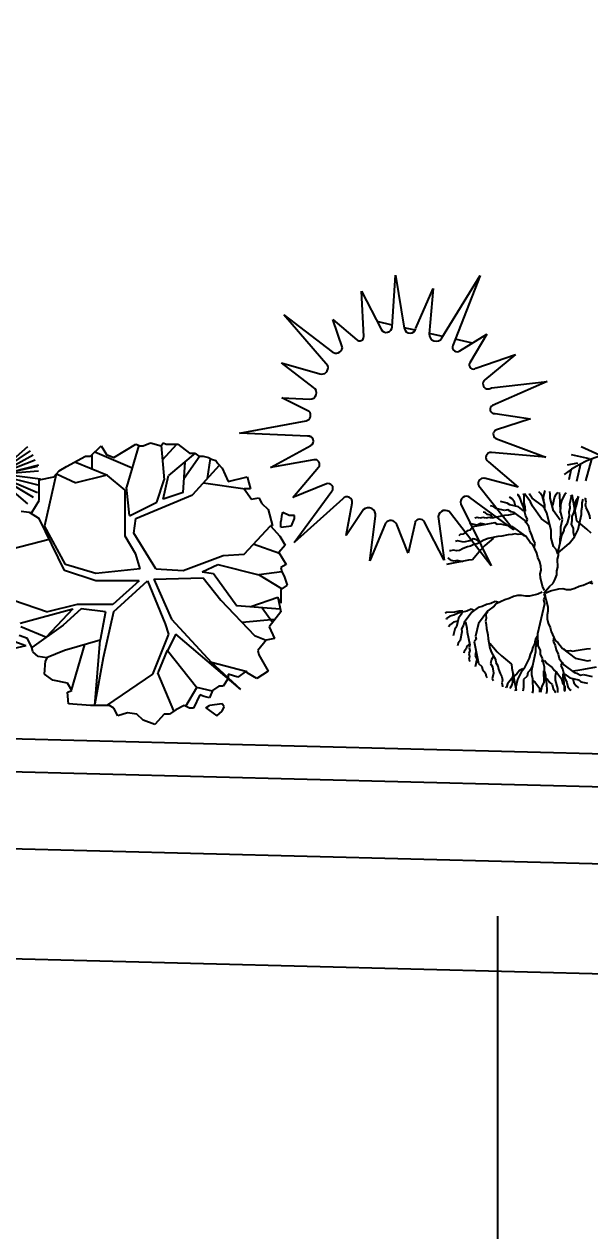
# Model space of a CAD drawing. Header units: millimetres. Extents: x 2680932 to 6187768, y 127588 to 383208.
# Drawn here: x 2899509 to 2900537, y 147438 to 149631 of the extents above; entities that cross this region are included whole.
import ezdxf

# ---------------------------------------------------------------- set-up
doc = ezdxf.new("R2010")
doc.units = ezdxf.units.MM
doc.header["$LTSCALE"] = 20
for name, color, linetype in [('AXIS', 3, 'Continuous'), ('家具内线', 36, 'Continuous'), ('家具外线', 255, 'Continuous'), ('装饰一', 201, 'Continuous'), ('阳台栏杆', 149, 'Continuous')]:
    doc.layers.add(name, color=color, linetype=linetype)
doc.styles.add('_TCH_DIM_T3', font='SIMPLEX', dxfattribs={"width": 0.705882, "bigfont": 'GBCBIG'})
doc.dimstyles.new('_TCH_ARCH&&100', dxfattribs={"dimtxt": 297.5, "dimasz": 100, "dimexe": 250, "dimexo": 300, "dimgap": 126.25, "dimtad": 1, "dimdec": 0, "dimzin": 0, "dimdsep": 46, "dimtxsty": '_TCH_DIM_T3', "dimblk": 'ARCHTICK', "dimcen": 0.09, "dimclrt": 7, "dimazin": 2, "dimtfac": 1, "dimtdec": 0, "dimtix": 1, "dimtmove": 2, "dimatfit": 3, "dimfxl": 1, "dimtolj": 1, "dimtzin": 0, "dimarcsym": 0})

# ---------------------------------------------------------------- blocks, each defined once
blk = doc.blocks.new('_ArchTick')
at = {"color": 0, "linetype": 'ByBlock', "lineweight": -3, "const_width": 0.15}
blk.add_lwpolyline([(-0.5, -0.5), (0.5, 0.5)], dxfattribs=at)
blk = doc.blocks.new('*D94')
at = {"layer": 'AXIS', "color": 0, "lineweight": -2, "transparency": 16777216}
for p, q in [((2892568.6, 147709.9), (2892568.6, 145259.9)), ((2900368.6, 147709.9), (2900368.6, 145259.9)), ((2892568.6, 145509.9), (2900368.6, 145509.9))]:
    blk.add_line(p, q, dxfattribs=at)
at = {"layer": 'Defpoints', "color": 0, "lineweight": -3, "transparency": 16777216}
for p in [(2892568.6, 148009.9), (2900368.6, 148009.9), (2900368.6, 145509.9)]:
    blk.add_point(p, dxfattribs=at)
at = {"layer": 'AXIS', "color": 0, "lineweight": -2, "transparency": 16777216, "xscale": 100, "yscale": 100, "zscale": 100, "rotation": 180}
blk.add_blockref('_ArchTick', (2892568.6, 145509.9), dxfattribs=at)
at = {"layer": 'AXIS', "color": 0, "lineweight": -2, "transparency": 16777216, "xscale": 100, "yscale": 100, "zscale": 100}
blk.add_blockref('_ArchTick', (2900368.6, 145509.9), dxfattribs=at)
at = {"layer": 'AXIS', "color": 7, "transparency": 16777216, "insert": (2896468.6, 145784.9), "char_height": 297.5, "attachment_point": 5, "style": '_TCH_DIM_T3'}
blk.add_mtext('\\A1;7800', dxfattribs=at)
blk = doc.blocks.new('*D95')
at = {"layer": 'AXIS', "color": 0, "lineweight": -2, "transparency": 16777216}
for p, q in [((2900368.6, 147709.9), (2900368.6, 145259.9)), ((2908168.6, 147709.9), (2908168.6, 145259.9)), ((2900368.6, 145509.9), (2908168.6, 145509.9))]:
    blk.add_line(p, q, dxfattribs=at)
at = {"layer": 'Defpoints', "color": 0, "lineweight": -3, "transparency": 16777216}
for p in [(2900368.6, 148009.9), (2908168.6, 148009.9), (2908168.6, 145509.9)]:
    blk.add_point(p, dxfattribs=at)
at = {"layer": 'AXIS', "color": 0, "lineweight": -2, "transparency": 16777216, "xscale": 100, "yscale": 100, "zscale": 100, "rotation": 180}
blk.add_blockref('_ArchTick', (2900368.6, 145509.9), dxfattribs=at)
at = {"layer": 'AXIS', "color": 0, "lineweight": -2, "transparency": 16777216, "xscale": 100, "yscale": 100, "zscale": 100}
blk.add_blockref('_ArchTick', (2908168.6, 145509.9), dxfattribs=at)
at = {"layer": 'AXIS', "color": 7, "transparency": 16777216, "insert": (2904268.6, 145784.9), "char_height": 297.5, "attachment_point": 5, "style": '_TCH_DIM_T3'}
blk.add_mtext('\\A1;7800', dxfattribs=at)
blk = doc.blocks.new('*D100')
at = {"layer": 'AXIS', "color": 0, "lineweight": -2, "transparency": 16777216}
for p, q in [((2888018.6, 147709.9), (2888018.6, 144459.9)), ((2939368.6, 147709.9), (2939368.6, 144459.9)), ((2888018.6, 144709.9), (2939368.6, 144709.9))]:
    blk.add_line(p, q, dxfattribs=at)
at = {"layer": 'Defpoints', "color": 0, "lineweight": -3, "transparency": 16777216}
for p in [(2888018.6, 148009.9), (2939368.6, 148009.9), (2939368.6, 144709.9)]:
    blk.add_point(p, dxfattribs=at)
at = {"layer": 'AXIS', "color": 0, "lineweight": -2, "transparency": 16777216, "xscale": 100, "yscale": 100, "zscale": 100, "rotation": 180}
blk.add_blockref('_ArchTick', (2888018.6, 144709.9), dxfattribs=at)
at = {"layer": 'AXIS', "color": 0, "lineweight": -2, "transparency": 16777216, "xscale": 100, "yscale": 100, "zscale": 100}
blk.add_blockref('_ArchTick', (2939368.6, 144709.9), dxfattribs=at)
at = {"layer": 'AXIS', "color": 7, "transparency": 16777216, "insert": (2913693.6, 144984.9), "char_height": 297.5, "attachment_point": 5, "style": '_TCH_DIM_T3'}
blk.add_mtext('\\A1;51350', dxfattribs=at)
blk = doc.blocks.new('MK-ZW-0004')
at = {"layer": '家具内线'}
for p, q in [((-131215.4, 4174.1), (-131204.4, 4139.6)), ((-131200.4, 4168.4), (-131164.3, 4187)), ((-131180.6, 4159.3), (-131152, 4175.7)), ((-131198.7, 4165.3), (-131181.9, 4136.1)), ((-131178, 4154.7), (-131162.6, 4143)), ((-131160.4, 4154.5), (-131145, 4163.3))]:
    blk.add_line(p, q, dxfattribs=at)
at = {"layer": '家具外线'}
for p, q in [((-130902, 4422.2), (-130910, 4436)), ((-130889, 4427.6), (-130895.2, 4438.3)), ((-130877.4, 4426.1), (-130878, 4431.9)), ((-130925.2, 4410.9), (-130929.9, 4414.4)), ((-130909.3, 4416), (-130928, 4429.8)), ((-130913.8, 4391), (-130925.2, 4410.9)), ((-130903.7, 4411), (-130909.3, 4416)), ((-130894.4, 4404.1), (-130903.7, 4411)), ((-130897.4, 4418.7), (-130902, 4422.2)), ((-130895.9, 4411.4), (-130897.4, 4418.7)), ((-130893.3, 4406.8), (-130895.9, 4411.4)), ((-130888.4, 4421.8), (-130889, 4427.6)), ((-130880.5, 4408), (-130888.4, 4421.8)), ((-130883.1, 4412.6), (-130878.8, 4419.2)), ((-130878.8, 4419.2), (-130877.4, 4426.1)), ((-130874, 4401.5), (-130870.6, 4409.6)), ((-130870.6, 4409.6), (-130866.3, 4416.1)), ((-130868, 4404.9), (-130857.5, 4415)), ((-130866.3, 4416.1), (-130864.9, 4423)), ((-130864.9, 4423), (-130865.7, 4424.6)), ((-130864.9, 4404.4), (-130863.5, 4411.3)), ((-130863.5, 4411.3), (-130858.3, 4416.3)), ((-130857.5, 4415), (-130856.4, 4417.7)), ((-130851.3, 4404), (-130846.1, 4409.1)), ((-130940, 4394.3), (-130945.5, 4399.3)), ((-130930.7, 4387.4), (-130940, 4394.3)), ((-130925.1, 4382.4), (-130930.7, 4387.4)), ((-130910.8, 4362.1), (-130913.8, 4391)), ((-130890.8, 4383.7), (-130893.3, 4406.8)), ((-130886.2, 4380.3), (-130882.7, 4388.4)), ((-130882.7, 4388.4), (-130874, 4401.5)), ((-130879.3, 4396.4), (-130880.5, 4408)), ((-130877.5, 4393.4), (-130872.3, 4398.4)), ((-130872.3, 4398.4), (-130868, 4404.9)), ((-130872.1, 4384), (-130869.3, 4397.8)), ((-130869.3, 4397.8), (-130864.9, 4404.4)), ((-130865.1, 4385.9), (-130859.9, 4390.9)), ((-130859.9, 4390.9), (-130851.3, 4404)), ((-130850.9, 4379.8), (-130849.5, 4386.7)), ((-130850.1, 4392.5), (-130845.7, 4399.1)), ((-130849.5, 4386.7), (-130850.1, 4392.5)), ((-130845.7, 4399.1), (-130844.3, 4406)), ((-130844.8, 4383.3), (-130834.4, 4393.3)), ((-130844.3, 4406), (-130841.4, 4405.6)), ((-130834.4, 4393.3), (-130830.3, 4395.6)), ((-130920.4, 4379), (-130925.1, 4382.4)), ((-130917.8, 4374.4), (-130920.4, 4379)), ((-130912.3, 4369.4), (-130917.8, 4374.4)), ((-130911.6, 4363.6), (-130912.3, 4369.4)), ((-130898, 4363.3), (-130893.7, 4369.8)), ((-130893.7, 4369.8), (-130890.8, 4383.7)), ((-130893.1, 4378.3), (-130886.2, 4380.3)), ((-130872.9, 4371.3), (-130871.5, 4378.2)), ((-130871.7, 4359.7), (-130872.9, 4371.3)), ((-130871.5, 4378.2), (-130872.1, 4384)), ((-130871.2, 4382.4), (-130865.1, 4385.9)), ((-130863.9, 4360.1), (-130858.7, 4365.1)), ((-130858.7, 4365.1), (-130854.3, 4371.7)), ((-130857.8, 4363.6), (-130842.2, 4378.7)), ((-130854.3, 4371.7), (-130849.1, 4376.7)), ((-130850.3, 4374), (-130850.9, 4379.8)), ((-130849.1, 4376.7), (-130844.8, 4383.3)), ((-130842.2, 4378.7), (-130835.2, 4380.6)), ((-130835.2, 4380.6), (-130825, 4386.4)), ((-130833.6, 4359.1), (-130818, 4374.1)), ((-130832.2, 4366), (-130829.4, 4379.9)), ((-130831.6, 4360.2), (-130832.2, 4366)), ((-130829.4, 4379.9), (-130824.2, 4384.9)), ((-130818, 4374.1), (-130814, 4376.4)), ((-130913.6, 4348.2), (-130910.8, 4362.1)), ((-130913, 4342.5), (-130913.6, 4348.2)), ((-130909.2, 4340.5), (-130905.8, 4348.6)), ((-130905.8, 4348.6), (-130901.4, 4355.2)), ((-130901.4, 4355.2), (-130898, 4363.3)), ((-130876, 4338.9), (-130872.5, 4347)), ((-130873.6, 4330.1), (-130843.2, 4347.5)), ((-130873.1, 4352.8), (-130871.7, 4359.7)), ((-130868.5, 4349.3), (-130873.1, 4352.8)), ((-130872.5, 4347), (-130863.9, 4360.1)), ((-130851.3, 4342.8), (-130844.3, 4344.8)), ((-130844.3, 4344.8), (-130836.5, 4345.2)), ((-130843.2, 4347.5), (-130838, 4352.5)), ((-130838, 4352.5), (-130833.6, 4359.1)), ((-130836.5, 4345.2), (-130830.4, 4348.7)), ((-130830.4, 4348.7), (-130821.7, 4347.5)), ((-130822.6, 4318.2), (-130798.4, 4350.9)), ((-130821.7, 4347.5), (-130811.2, 4357.6)), ((-130814.4, 4339.5), (-130802.2, 4346.5)), ((-130811.2, 4357.6), (-130805.2, 4361.1)), ((-130802.2, 4346.5), (-130797, 4351.5)), ((-130797, 4351.5), (-130798.1, 4348.8)), ((-131032.1, 4316.8), (-131035.6, 4322.9)), ((-130924.2, 4319.7), (-130919.9, 4326.3)), ((-130919.9, 4326.3), (-130913, 4342.5)), ((-130915.3, 4337.1), (-130909.2, 4340.5)), ((-130900.2, 4310.7), (-130884.6, 4325.8)), ((-130891, 4318.1), (-130878.8, 4325.1)), ((-130884.6, 4325.8), (-130881.2, 4333.9)), ((-130881.2, 4333.9), (-130876, 4338.9)), ((-130878.8, 4325.1), (-130873.6, 4330.1)), ((-130876.2, 4320.4), (-130870.1, 4323.9)), ((-130870.1, 4323.9), (-130863.1, 4325.9)), ((-130863.1, 4325.9), (-130857, 4329.4)), ((-130857, 4329.4), (-130836.1, 4335.2)), ((-130836.1, 4335.2), (-130828.3, 4335.6)), ((-130835.3, 4333.7), (-130828.6, 4331.4)), ((-130828.6, 4331.4), (-130820.7, 4331.8)), ((-130828.3, 4335.6), (-130814.4, 4339.5)), ((-130820.7, 4331.8), (-130812, 4330.6)), ((-130817.2, 4326.7), (-130808, 4331.9)), ((-130812, 4330.6), (-130796.3, 4331.5)), ((-130808, 4331.9), (-130804.5, 4336.6)), ((-130804.5, 4336.6), (-130799.9, 4339.3)), ((-130799.9, 4339.3), (-130794.2, 4339.9)), ((-130796.3, 4331.5), (-130790.2, 4334.9)), ((-130795.3, 4320.4), (-130790.7, 4323)), ((-130794.2, 4339.9), (-130792.6, 4340.7)), ((-130790.7, 4323), (-130787.2, 4327.7)), ((-130790.2, 4334.9), (-130789.3, 4333.4)), ((-130787.2, 4327.7), (-130785.7, 4328.6)), ((-131021.4, 4312.2), (-131037.5, 4319.1)), ((-131014.8, 4307.9), (-131021.4, 4312.2)), ((-131006.7, 4304.4), (-131014.8, 4307.9)), ((-131000.1, 4300.1), (-131006.7, 4304.4)), ((-130995.1, 4294.9), (-131000.1, 4300.1)), ((-130948.9, 4282.9), (-130900.2, 4310.7)), ((-130943.3, 4296.6), (-130937.2, 4300)), ((-130937.2, 4300), (-130932, 4305.1)), ((-130932, 4305.1), (-130927.7, 4311.6)), ((-130927.7, 4311.6), (-130924.2, 4319.7)), ((-130896.2, 4313.1), (-130891, 4318.1)), ((-130896.2, 4313.1), (-130889.2, 4315)), ((-130889.2, 4315), (-130883.1, 4318.5)), ((-130883.1, 4318.5), (-130876.2, 4320.4)), ((-130827.6, 4312.7), (-130822.6, 4318.2)), ((-130826.3, 4289.1), (-130827.6, 4312.7)), ((-130808.3, 4296.8), (-130804.8, 4301.4)), ((-130804.8, 4301.4), (-130801, 4309)), ((-130801, 4309), (-130798.7, 4315.7)), ((-130800.6, 4290.4), (-130793.7, 4299.8)), ((-130798.7, 4315.7), (-130795.3, 4320.4)), ((-130793.7, 4299.8), (-130784.4, 4305)), ((-130784.4, 4305), (-130782.5, 4308.8)), ((-130991.6, 4288.8), (-130995.1, 4294.9)), ((-130986.6, 4283.6), (-130991.6, 4288.8)), ((-130973.5, 4274.9), (-130986.6, 4283.6)), ((-130960.6, 4270.3), (-130957.2, 4278.4)), ((-130957.2, 4278.4), (-130948.5, 4291.5)), ((-130953.3, 4276.3), (-130948.9, 4282.9)), ((-130948.5, 4291.5), (-130943.3, 4296.6)), ((-130828.9, 4258), (-130826.3, 4278.4)), ((-130826.3, 4278.4), (-130826.3, 4289.1)), ((-130818.6, 4272), (-130814, 4285.4)), ((-130814.8, 4279.6), (-130809, 4280.2)), ((-130814, 4285.4), (-130810.6, 4290.1)), ((-130810.6, 4290.1), (-130808.3, 4296.8)), ((-130809, 4280.2), (-130802.8, 4283.7)), ((-130802.8, 4283.7), (-130800.6, 4290.4)), ((-130788.2, 4276), (-130784.8, 4280.6)), ((-130784.8, 4280.6), (-130783.6, 4289.3)), ((-130783.6, 4289.3), (-130780.2, 4294)), ((-130780.2, 4294), (-130779.8, 4296.9)), ((-131100.9, 4258.6), (-131100.8, 4247.9)), ((-131014.2, 4255.8), (-131024.6, 4245.7)), ((-131008.1, 4259.2), (-131014.2, 4255.8)), ((-131002.9, 4264.3), (-131008.1, 4259.2)), ((-130993.9, 4267.4), (-131002.9, 4264.3)), ((-130986.9, 4269.3), (-130993.9, 4267.4)), ((-130978.2, 4268.2), (-130986.9, 4269.3)), ((-130970, 4258.6), (-130978.7, 4245.5)), ((-130962.5, 4269), (-130978.2, 4268.2)), ((-130965.4, 4271.5), (-130973.5, 4274.9)), ((-130966.6, 4266.7), (-130970, 4258.6)), ((-130964.6, 4267.8), (-130960.2, 4274.4)), ((-130961.8, 4265.5), (-130953.7, 4262.1)), ((-130960.2, 4274.4), (-130953.3, 4276.3)), ((-130953.7, 4262.1), (-130940.6, 4253.4)), ((-130832.8, 4250.4), (-130822.4, 4264.4)), ((-130822.4, 4264.4), (-130818.6, 4272)), ((-130811.9, 4235.4), (-130787.8, 4268.1)), ((-130793.9, 4253.8), (-130791.6, 4260.5)), ((-130791.6, 4260.5), (-130779.3, 4267.6)), ((-130787.8, 4268.1), (-130788.2, 4276)), ((-131122.4, 4235.6), (-131126.2, 4228)), ((-131118.9, 4240.2), (-131122.4, 4235.6)), ((-131089.7, 4237.1), (-131114, 4223.1)), ((-131100.8, 4247.9), (-131099.6, 4224.3)), ((-131075.7, 4240.9), (-131089.7, 4237.1)), ((-131080.1, 4234.4), (-131085.3, 4229.4)), ((-131075.7, 4240.9), (-131080.1, 4234.4)), ((-131060, 4241.8), (-131075.7, 4240.9)), ((-131033.9, 4238.4), (-131060, 4241.8)), ((-131037.9, 4236.1), (-131050.1, 4229.1)), ((-131030.7, 4242.2), (-131037.9, 4236.1)), ((-131031.8, 4239.5), (-131036.2, 4233)), ((-131024.6, 4245.7), (-131030.7, 4242.2)), ((-130990, 4237), (-130995.2, 4231.9)), ((-130983.9, 4240.4), (-130990, 4237)), ((-130978.7, 4245.5), (-130983.9, 4240.4)), ((-130940.6, 4253.4), (-130935.5, 4248.2)), ((-130935.5, 4248.2), (-130932, 4242.1)), ((-130932, 4242.1), (-130927, 4236.9)), ((-130927, 4236.9), (-130920.5, 4232.6)), ((-130849.6, 4230), (-130844.7, 4235.6)), ((-130844.7, 4235.6), (-130837.8, 4244.9)), ((-130837.8, 4244.9), (-130832.8, 4250.4)), ((-130821.2, 4230.2), (-130817.7, 4234.8)), ((-130817.7, 4234.8), (-130811.9, 4235.4)), ((-130802.3, 4232.9), (-130797.7, 4235.5)), ((-130800.1, 4250.3), (-130793.9, 4253.8)), ((-130797.7, 4235.5), (-130794.3, 4240.2)), ((-130796.9, 4230.6), (-130792.3, 4233.2)), ((-130794.3, 4240.2), (-130789.6, 4242.8)), ((-130792.3, 4233.2), (-130786.5, 4233.8)), ((-130789.6, 4242.8), (-130786.2, 4247.5)), ((-130786.5, 4233.8), (-130783.5, 4235.6)), ((-130786.2, 4247.5), (-130781.6, 4250.1)), ((-130781.6, 4250.1), (-130779.7, 4253.9)), ((-131136.5, 4214), (-131140, 4209.3)), ((-131131.9, 4216.6), (-131136.5, 4214)), ((-131128.5, 4221.3), (-131131.9, 4216.6)), ((-131125.3, 4214.6), (-131130.5, 4209.6)), ((-131104.6, 4218.8), (-131128.7, 4186.1)), ((-131126.2, 4228), (-131128.5, 4221.3)), ((-131119.2, 4218.1), (-131125.3, 4214.6)), ((-131114, 4223.1), (-131119.2, 4218.1)), ((-131100, 4212.8), (-131107, 4210.8)), ((-131099.6, 4224.3), (-131104.6, 4218.8)), ((-131094.8, 4217.8), (-131100, 4212.8)), ((-131085.2, 4215.1), (-131097.4, 4208.2)), ((-131088.7, 4221.3), (-131094.8, 4217.8)), ((-131085.3, 4229.4), (-131088.7, 4221.3)), ((-131075.3, 4216.7), (-131085.2, 4215.1)), ((-131069.2, 4220.2), (-131075.3, 4216.7)), ((-131061.4, 4220.6), (-131071.8, 4210.5)), ((-131062.3, 4222.1), (-131069.2, 4220.2)), ((-131050.1, 4229.1), (-131062.3, 4222.1)), ((-131055.3, 4224.1), (-131061.4, 4220.6)), ((-131045.4, 4211.4), (-131055.8, 4201.4)), ((-131050.1, 4229.1), (-131055.3, 4224.1)), ((-131036.7, 4224.5), (-131045.4, 4211.4)), ((-131036.2, 4233), (-131036.7, 4224.5)), ((-131003, 4217.3), (-131007.3, 4210.7)), ((-130999.5, 4225.4), (-131003, 4217.3)), ((-130995.2, 4231.9), (-130999.5, 4225.4)), ((-130920.5, 4232.6), (-130912.4, 4229.1)), ((-130912.4, 4229.1), (-130905.8, 4224.8)), ((-130905.8, 4224.8), (-130889.6, 4217.9)), ((-130895, 4220.2), (-130891.6, 4214.1)), ((-130891.6, 4214.1), (-130883.5, 4210.7)), ((-130889.6, 4217.9), (-130883.9, 4218.5)), ((-130883.9, 4218.5), (-130870, 4215.7)), ((-130870, 4215.7), (-130841.1, 4218.7)), ((-130868.5, 4216.6), (-130862.7, 4217.2)), ((-130862.7, 4217.2), (-130857.7, 4222.7)), ((-130857.7, 4222.7), (-130853.1, 4225.4)), ((-130853.1, 4225.4), (-130849.6, 4230)), ((-130841.1, 4218.7), (-130821.2, 4230.2)), ((-130821.1, 4208.7), (-130816.1, 4214.2)), ((-130816.1, 4214.2), (-130802.3, 4232.9)), ((-130809.9, 4207), (-130796.1, 4214.9)), ((-130803.8, 4232), (-130796.9, 4230.6)), ((-130796.1, 4214.9), (-130790.3, 4215.5)), ((-130790.3, 4215.5), (-130785.7, 4218.1)), ((-131140, 4209.3), (-131141.5, 4208.4)), ((-131130.5, 4209.6), (-131136.6, 4206.1)), ((-131133, 4197.2), (-131134.6, 4196.3)), ((-131120, 4205.4), (-131134.2, 4197.3)), ((-131127.2, 4197.8), (-131133, 4197.2)), ((-131122.6, 4200.4), (-131127.2, 4197.8)), ((-131113.9, 4194.6), (-131126, 4187.7)), ((-131119.2, 4205.1), (-131122.6, 4200.4)), ((-131113.1, 4207.3), (-131120, 4205.4)), ((-131110, 4210.3), (-131119.2, 4205.1)), ((-131108.7, 4199.7), (-131113.9, 4194.6)), ((-131092.6, 4190.5), (-131113.5, 4170.4)), ((-131107, 4210.8), (-131113.1, 4207.3)), ((-131102.6, 4203.1), (-131108.7, 4199.7)), ((-131097.4, 4208.2), (-131102.6, 4203.1)), ((-131090.6, 4191.6), (-131096.7, 4188.1)), ((-131084, 4203.6), (-131092.6, 4190.5)), ((-131080.2, 4201.7), (-131084.4, 4180.9)), ((-131071.8, 4210.5), (-131084, 4203.6)), ((-131055.8, 4201.4), (-131073.1, 4175.1)), ((-131061.3, 4192.1), (-131059.4, 4174.8)), ((-131018, 4196.5), (-131021.4, 4188.4)), ((-131011.9, 4200), (-131018, 4196.5)), ((-131007.3, 4210.7), (-131014.2, 4194.6)), ((-131014.2, 4194.6), (-131013.6, 4188.8)), ((-130883.5, 4210.7), (-130876.9, 4206.3)), ((-130876.9, 4206.3), (-130868.8, 4202.9)), ((-130868.8, 4202.9), (-130862.3, 4198.6)), ((-130862.3, 4198.6), (-130848.4, 4195.7)), ((-130853.8, 4198), (-130851.8, 4191.1)), ((-130851.8, 4191.1), (-130843.7, 4187.6)), ((-130848.4, 4195.7), (-130825.3, 4198.2)), ((-130828, 4199.3), (-130821.1, 4208.7)), ((-130825.3, 4198.2), (-130820.7, 4200.8)), ((-130824.1, 4185.4), (-130810.3, 4193.3)), ((-130820.7, 4200.8), (-130813.4, 4202.3)), ((-130813.4, 4202.3), (-130809.9, 4207)), ((-130810.3, 4193.3), (-130804.5, 4193.9)), ((-130804.5, 4193.9), (-130793.7, 4200.1)), ((-131126, 4187.7), (-131127.2, 4185)), ((-131121.9, 4175.8), (-131124.8, 4176.1)), ((-131108, 4179.6), (-131121.9, 4175.8)), ((-131113.5, 4170.4), (-131116.6, 4166.5)), ((-131101.9, 4183.1), (-131108, 4179.6)), ((-131090.8, 4173.2), (-131103, 4166.2)), ((-131096.7, 4188.1), (-131101.9, 4183.1)), ((-131084.4, 4180.9), (-131097.4, 4161.2)), ((-131073.1, 4175.1), (-131076.5, 4167)), ((-131059.4, 4174.8), (-131065.1, 4147.1)), ((-131029.2, 4173.7), (-131033.5, 4167.2)), ((-131025.7, 4181.8), (-131029.2, 4173.7)), ((-131021.4, 4188.4), (-131025.7, 4181.8)), ((-131013.6, 4188.8), (-131016.4, 4174.9)), ((-131016.4, 4174.9), (-131013.4, 4146.1)), ((-131015.5, 4173.4), (-131014.9, 4167.6)), ((-131014.9, 4167.6), (-131009.4, 4162.6)), ((-130843.7, 4187.6), (-130830.6, 4179)), ((-130838.7, 4182.4), (-130833.7, 4177.2)), ((-130835.7, 4184.2), (-130824.1, 4185.4)), ((-130833.7, 4177.2), (-130827.2, 4172.9)), ((-130830.6, 4179), (-130822.5, 4175.5)), ((-130827.2, 4172.9), (-130817.1, 4162.5)), ((-130822.5, 4175.5), (-130816, 4171.2)), ((-130819.5, 4188), (-130812.9, 4183.7)), ((-130816, 4171.2), (-130809.1, 4169.8)), ((-130812.9, 4183.7), (-130806, 4182.3)), ((-130809.1, 4169.8), (-130807.5, 4170.6)), ((-130806, 4182.3), (-130800.2, 4182.9)), ((-131109.9, 4164.2), (-131114.9, 4163.5)), ((-131103, 4166.2), (-131109.9, 4164.2)), ((-131102.6, 4156.2), (-131105.8, 4152.3)), ((-131097.4, 4161.2), (-131102.6, 4156.2)), ((-131091.3, 4150.4), (-131101.4, 4144.6)), ((-131090.4, 4148.9), (-131091.8, 4142)), ((-131086.1, 4155.5), (-131091.3, 4150.4)), ((-131081.7, 4162), (-131090.4, 4148.9)), ((-131076.5, 4167), (-131081.7, 4162)), ((-131076.5, 4167), (-131078, 4160.1)), ((-131078, 4160.1), (-131075.5, 4137)), ((-131065.1, 4147.1), (-131068.6, 4139)), ((-131044.5, 4148.7), (-131053.1, 4135.5)), ((-131041, 4156.8), (-131044.5, 4148.7)), ((-131034.1, 4158.7), (-131041, 4156.8)), ((-131033.5, 4167.2), (-131036.4, 4153.3)), ((-131036.4, 4153.3), (-131033.9, 4130.2)), ((-131026.5, 4050), (-131010.5, 4151)), ((-131013.4, 4146.1), (-131001.9, 4126.1)), ((-131010.5, 4151), (-130999.9, 4052.4)), ((-131009.4, 4162.6), (-131006.7, 4158)), ((-131006.7, 4158), (-131002.1, 4154.6)), ((-131002.1, 4154.6), (-130996.5, 4149.6)), ((-130996.5, 4149.6), (-130987.2, 4142.7)), ((-130980, 4048.8), (-130934.4, 4164.7)), ((-130934.4, 4164.7), (-130955.4, 4045.8)), ((-130817.1, 4162.5), (-130814.4, 4161.3)), ((-131091.8, 4142), (-131092.1, 4137.7)), ((-131076.9, 4130.1), (-131078.1, 4127.4)), ((-131075.5, 4137), (-131076.9, 4130.1)), ((-131071.4, 4125.1), (-131071.7, 4120.9)), ((-131068.6, 4139), (-131071.4, 4125.1)), ((-131059.2, 4132.1), (-131069.6, 4122)), ((-131056.6, 4127.5), (-131060.9, 4120.9)), ((-131054.9, 4138.6), (-131059.2, 4132.1)), ((-131053.1, 4135.5), (-131056.6, 4127.5)), ((-131049.7, 4143.6), (-131054.9, 4138.6)), ((-131044.1, 4124.4), (-131048.4, 4117.9)), ((-131047.9, 4140.6), (-131046.7, 4129)), ((-131046.7, 4129), (-131038.8, 4115.2)), ((-131033.9, 4130.2), (-131031.3, 4125.6)), ((-131032.8, 4132.9), (-131023.4, 4126)), ((-131031.3, 4125.6), (-131029.8, 4118.3)), ((-131023.4, 4126), (-131017.9, 4121)), ((-131001.9, 4126.1), (-130997.3, 4122.6)), ((-130987.2, 4142.7), (-130981.6, 4137.7)), ((-130981.6, 4137.7), (-130967.6, 4127.3)), ((-130974.1, 4133.9), (-130953.7, 4131.2)), ((-130967.6, 4127.3), (-130960.1, 4123.5)), ((-130953.7, 4131.2), (-130943, 4131.3)), ((-130943, 4131.3), (-130919.4, 4132.5)), ((-130919.4, 4132.5), (-130913.9, 4127.5)), ((-130913.9, 4127.5), (-130881.2, 4103.3)), ((-131147, 4105), (-131086.7, 4026.2)), ((-131110.6, 4014.7), (-131147, 4105)), ((-131070.4, 4033.4), (-131073, 4104.6)), ((-131073, 4104.6), (-131043.6, 4048.7)), ((-131069.6, 4122), (-131070.8, 4119.3)), ((-131060.9, 4120.9), (-131062.3, 4114)), ((-131062.3, 4114), (-131061.4, 4112.4)), ((-131048.4, 4117.9), (-131049.8, 4110.9)), ((-131049.8, 4110.9), (-131049.2, 4105.2)), ((-131038.8, 4115.2), (-131038.2, 4109.4)), ((-131038.2, 4109.4), (-131032, 4098.7)), ((-131029.8, 4118.3), (-131025.1, 4114.8)), ((-131025.1, 4114.8), (-131017.2, 4101)), ((-131017.9, 4121), (-130999.2, 4107.2)), ((-131000.1, 4108.8), (-131001.5, 4101.8)), ((-131001.5, 4101.8), (-130998.9, 4097.2)), ((-130999.2, 4107.2), (-130996.6, 4102.6)), ((-130997.3, 4122.6), (-130996.7, 4116.9)), ((-130996.7, 4116.9), (-130964, 4092.7)), ((-130996.6, 4102.6), (-130991.9, 4099.2)), ((-130981.8, 4105), (-130978.3, 4098.8)), ((-130960.1, 4123.5), (-130946.7, 4118.9)), ((-130952.5, 4119.7), (-130951.9, 4113.9)), ((-130951.9, 4113.9), (-130948.4, 4107.8)), ((-130948.4, 4107.8), (-130941.7, 4105.5)), ((-130946.7, 4118.9), (-130942, 4115.5)), ((-130942, 4115.5), (-130935.3, 4113.2)), ((-130941.7, 4105.5), (-130932.3, 4098.6)), ((-130935.3, 4113.2), (-130930.7, 4109.7)), ((-130930.7, 4109.7), (-130923.1, 4105.9)), ((-130923.1, 4105.9), (-130916.4, 4103.6)), ((-130916.4, 4103.6), (-130911.7, 4100.2)), ((-130905.4, 4122.1), (-130900.1, 4112.9)), ((-130900.1, 4112.9), (-130895.5, 4109.5)), ((-130895.5, 4109.5), (-130892.8, 4104.9)), ((-130892.8, 4104.9), (-130892.2, 4099.1)), ((-131017.2, 4101), (-131016.6, 4095.2)), ((-131016.6, 4095.2), (-131014, 4090.6)), ((-130998.9, 4097.2), (-130998.3, 4091.5)), ((-130998.3, 4091.5), (-130996.5, 4088.4)), ((-130991.9, 4099.2), (-130989.3, 4094.6)), ((-130989.3, 4094.6), (-130984.6, 4091.1)), ((-130984.6, 4091.1), (-130982, 4086.5)), ((-130982, 4086.5), (-130978.2, 4084.6)), ((-130978.3, 4098.8), (-130971.6, 4096.5)), ((-130971.6, 4096.5), (-130964.5, 4084.2)), ((-130964, 4092.7), (-130956.1, 4093.1)), ((-130956.1, 4093.1), (-130951.5, 4089.7)), ((-130951.5, 4089.7), (-130942.8, 4088.5)), ((-130942.8, 4088.5), (-130938.1, 4085.1)), ((-130938.1, 4085.1), (-130935.2, 4084.7)), ((-130935.7, 4033.5), (-130884.3, 4095)), ((-130932.3, 4098.6), (-130927.1, 4089.4)), ((-130927.1, 4089.4), (-130923.3, 4087.4)), ((-130911.7, 4100.2), (-130909.1, 4095.6)), ((-130884.3, 4095), (-130911.2, 4021.9)), ((-130909.1, 4095.6), (-130904.4, 4092.1)), ((-130904.4, 4092.1), (-130903.5, 4090.6)), ((-130892.2, 4099.1), (-130891.4, 4097.5)), ((-131143.4, 3983.1), (-131179.5, 4037.2)), ((-131179.5, 4037.2), (-131123.1, 4005.4)), ((-130899.1, 4009.6), (-130849.2, 4038.1)), ((-130849.2, 4038.1), (-130873.8, 3987.7)), ((-131173.5, 3946.6), (-131250.2, 4013.9)), ((-131250.2, 4013.9), (-131151.3, 3970)), ((-130861.8, 3971.1), (-130792.1, 3996)), ((-130792.1, 3996), (-130859.3, 3949)), ((-131247.7, 3938.4), (-131175.7, 3928.3)), ((-131180.9, 3901.8), (-131247.7, 3938.4)), ((-130853.1, 3924.8), (-130796.9, 3933.4)), ((-130796.9, 3933.4), (-130847.8, 3902.1)), ((-131239.3, 3874.8), (-131180.2, 3887.2)), ((-130842.4, 3883.8), (-130724, 3872.5)), ((-131184.5, 3859.1), (-131239.3, 3874.8)), ((-131210, 3866.4), (-131194.1, 3838.6)), ((-130724, 3872.5), (-130839, 3860.1)), ((-131309.9, 3793.8), (-131182.9, 3842.9)), ((-130842.2, 3843.4), (-130782.8, 3815.3)), ((-130839, 3860.1), (-130839, 3860.1)), ((-130839, 3860.1), (-130839, 3860.1)), ((-131179.5, 3819.2), (-131309.9, 3793.8)), ((-131182.6, 3818.6), (-131170.1, 3796.7)), ((-131234.8, 3747), (-131169.4, 3797.2)), ((-130859.1, 3797.4), (-130795.4, 3748.3)), ((-130782.8, 3815.3), (-130855, 3812.5)), ((-131157, 3773.8), (-131146.9, 3756.2)), ((-130795.4, 3748.3), (-130874.6, 3775.6)), ((-131160.4, 3772.5), (-131234.8, 3747)), ((-131206.6, 3679.8), (-131146.4, 3756.9)), ((-130886.6, 3765.2), (-130883.7, 3760.1)), ((-130883.5, 3759.9), (-130803.5, 3664.6)), ((-131133.4, 3738.7), (-131206.6, 3679.8)), ((-131135.8, 3736.8), (-131121.9, 3712.5)), ((-130918.1, 3731.5), (-130902.9, 3678.2)), ((-130803.5, 3664.6), (-130901.8, 3738.7)), ((-131143.4, 3653.9), (-131116.5, 3727)), ((-131085.5, 3712.7), (-131143.4, 3653.9)), ((-131070.4, 3650.8), (-131072.3, 3707.4)), ((-130955.5, 3708), (-130949.2, 3634.7)), ((-130902.9, 3678.2), (-130935.4, 3717.3)), ((-131044, 3698), (-131070.4, 3650.8)), ((-131016.6, 3579), (-131026.1, 3689)), ((-131002.2, 3700.5), (-131016.6, 3579)), ((-130949.2, 3634.7), (-130981.3, 3699.7))]:
    blk.add_line(p, q, dxfattribs=at)
for centre, radius, start, end in [((-131112.7, 4345.9), 198.1, 187.4142, 260.1721), ((-131035.3, 4053.1), 9.36, 207.7708, 340.4995), ((-130989.4, 4053.5), 10.5, 186.1555, 333.3362), ((-130943.1, 4043.6), 12.5, 169.9706, 306.4196), ((-131118.9, 4012.8), 8.52, 240.5389, 12.699), ((-131079.4, 4031.8), 9.14, 217.4517, 10.1124), ((-130902.2, 4018.6), 9.54, 159.8064, 289.3822), ((-131148.2, 3977), 7.65, 246.0752, 51.9747), ((-130863.4, 3982.6), 11.6, 153.9918, 277.914), ((-130851.7, 3938), 13.4, 124.965, 263.8641), ((-131174.4, 3937.4), 9.25, 261.9867, 84.2636), ((-131181.7, 3894.4), 7.38, 281.8717, 83.6189), ((-130842.6, 3893.7), 9.88, 121.5581, 271.2092), ((-131185.9, 3850.8), 8.43, 291.1627, 80.2749), ((-130838.1, 3851.3), 8.9, 96.1468, 242.6538), ((-131177, 3807.1), 12.4, 307.533, 101.5547), ((-130854.7, 3804.3), 8.21, 92.2395, 237.7693), ((-131154.7, 3763.5), 10.6, 322.0578, 121.921), ((-130877.6, 3767), 9.16, 70.9734, 230.5064), ((-131126.5, 3730.7), 10.6, 339.8064, 130.6726), ((-130908, 3730.6), 10.2, 53.0125, 174.5516), ((-131080, 3707.2), 7.76, 1.8928, 134.5341), ((-130944.2, 3710), 11.5, 39.7783, 190.1708), ((-131037.8, 3688), 11.8, 4.9337, 121.5779), ((-130992, 3694.4), 11.9, 26.2826, 148.8479)]:
    blk.add_arc(centre, radius, start, end, dxfattribs=at)
blk = doc.blocks.new('MK-ZW-0405')
at = {"layer": '家具内线'}
for p, q in [((-84960.5, -13317.7), (-85111.3, -13450.9)), ((-84454.8, -13311.4), (-84511.4, -13502.1)), ((-84352.9, -13311.9), (-84339.6, -13468.4)), ((-84347.3, -13377.3), (-84282.3, -13306.6)), ((-84948.1, -13337.1), (-85110.8, -13446.3)), ((-84925.2, -13378.3), (-85107.9, -13449.7)), ((-84935.2, -13356), (-85102.2, -13447.9)), ((-84668.9, -13355.8), (-84668.9, -13418.8)), ((-84654.6, -13341.7), (-84485.1, -13413.5)), ((-84199.7, -13347.1), (-84320.5, -13448.2)), ((-84177.3, -13360.6), (-84249.2, -13462)), ((-84130.2, -13371.5), (-84143.9, -13461.7)), ((-84910.7, -13429.4), (-85109.6, -13445.1)), ((-84915.5, -13406.9), (-85103.9, -13449.1)), ((-84909.9, -13401.7), (-85101.5, -13449.6)), ((-84597.3, -13448.2), (-84745.3, -13387.5)), ((-84253.4, -13525.5), (-84244.1, -13387.5)), ((-84089.9, -13403.1), (-84210.7, -13535.8)), ((-84933.3, -13548.2), (-85111.4, -13441.8)), ((-84958.8, -13577.9), (-85111.3, -13448)), ((-84905.3, -13494.3), (-85108, -13444.6)), ((-84914.7, -13526.6), (-85106.8, -13445.1)), ((-84900.9, -13464.9), (-85080.8, -13442.4)), ((-84829.9, -13442.7), (-84883.7, -13677.4)), ((-84828.1, -13440.7), (-84740.5, -13481.9)), ((-84606.8, -13448.2), (-84740.5, -13481.9)), ((-84516.2, -13515.6), (-84597.3, -13448.2)), ((-84373, -13569.5), (-84339.6, -13468.4)), ((-84344.4, -13556), (-84320.5, -13448.2)), ((-84161.8, -13482.1), (-83972.1, -13508.9)), ((-84516.2, -13724.6), (-84516.2, -13515.6)), ((-84497.1, -13630.2), (-84511.4, -13502.1)), ((-84468.4, -13643.7), (-84210.7, -13535.8)), ((-84253.4, -13525.5), (-84344.4, -13556)), ((-84496.8, -13632.5), (-84373, -13569.5)), ((-84953.2, -13615), (-84907.5, -13643.7)), ((-84793, -13879.6), (-84907.5, -13643.7)), ((-84478, -13711.1), (-84468.4, -13643.7)), ((-83805.1, -13623.5), (-83809.8, -13657.2)), ((-83800.3, -13616.7), (-83805.1, -13623.5)), ((-83771.7, -13630.2), (-83800.3, -13616.7)), ((-83747.8, -13630.2), (-83771.7, -13630.2)), ((-83762.1, -13677.4), (-83747.8, -13643.7)), ((-83747.8, -13643.7), (-83747.8, -13630.2)), ((-84788.2, -13852.6), (-84883.7, -13677.4)), ((-83976.9, -13805.5), (-83857.6, -13677.4)), ((-83809.8, -13683), (-83809.8, -13657.2)), ((-83809.8, -13683), (-83762.1, -13677.4)), ((-85032.4, -13781.1), (-84862, -13737.4)), ((-84468.4, -13805.5), (-84516.2, -13724.6)), ((-84377.8, -13872.9), (-84478, -13711.1)), ((-83816.7, -13803), (-83935.5, -13761.1)), ((-84449.4, -13872.9), (-84468.4, -13805.5)), ((-84253.7, -13879.6), (-84072.3, -13812.2)), ((-84072.3, -13812.2), (-83976.9, -13805.5)), ((-84649.8, -13893.1), (-84788.2, -13852.6)), ((-84449.4, -13872.9), (-84649.8, -13893.1)), ((-84377.8, -13872.9), (-84253.7, -13879.6)), ((-84167.8, -13886.4), (-84096.2, -13852.6)), ((-84096.2, -13852.6), (-83910.1, -13899.8)), ((-84649.8, -13926.8), (-84793, -13879.6)), ((-84454.1, -13926.8), (-84649.8, -13926.8)), ((-84454.1, -13926.8), (-84573.4, -14034.7)), ((-84570, -14067.6), (-84415.9, -13926.8)), ((-84415.9, -13926.8), (-84334.8, -14122.3)), ((-84387.3, -13920.1), (-84163, -13913.3)), ((-84387.3, -13920.1), (-84306.2, -14102.1)), ((-84167.8, -13886.4), (-84115.3, -13893.1)), ((-84163, -13913.3), (-84081.9, -14014.4)), ((-84115.3, -13893.1), (-84010.3, -14041.4)), ((-83804.7, -13963.6), (-83910.1, -13899.8)), ((-83804.8, -13886.9), (-83909.2, -13900.3)), ((-85024.5, -14015.2), (-84869.3, -14068.4)), ((-84735.7, -14034.7), (-84869.3, -14068.4)), ((-84573.4, -14034.7), (-84735.7, -14034.7)), ((-84081.9, -14014.4), (-83929.1, -14176.2)), ((-83823.8, -14002.5), (-83946.9, -14046)), ((-84994, -14119.8), (-84754.8, -14054.9)), ((-84754.8, -14054.9), (-84875.6, -14183.3)), ((-84716.6, -14054.9), (-84797.8, -14129)), ((-84606.8, -14068.4), (-84716.6, -14054.9)), ((-84606.8, -14068.4), (-84630.7, -14196.4)), ((-84570, -14067.6), (-84616.4, -14277.3)), ((-83812.5, -14055.7), (-84010.3, -14041.4)), ((-83894.6, -14049.8), (-83848, -14115.5)), ((-84990.4, -14135), (-84874.1, -14183)), ((-84797.8, -14129), (-84940.9, -14230.1)), ((-84334.8, -14122.3), (-84320.5, -14169.5)), ((-84306.2, -14102.1), (-84124.8, -14297.6)), ((-83836.6, -14102.8), (-83985.7, -14116.3)), ((-84630.7, -14196.4), (-84793, -14243.6)), ((-84655.1, -14493), (-84630.7, -14196.4)), ((-84320.5, -14169.5), (-84392.1, -14351.5)), ((-84287.1, -14169.5), (-84325.3, -14243.6)), ((-83991.2, -14420.2), (-84287.1, -14169.5)), ((-83929.1, -14176.2), (-83876.6, -14196.4)), ((-84968.8, -14222), (-85026.8, -14236.9)), ((-84968.8, -14222), (-85022.1, -14203.2)), ((-84793, -14243.6), (-84874.1, -14277.3)), ((-84760.9, -14423.3), (-84700.3, -14216.7)), ((-84326.1, -14242.6), (-84368.2, -14344.7)), ((-84325.3, -14243.6), (-84191.6, -14412.1)), ((-84616.4, -14277.3), (-84654.6, -14486.3)), ((-83968.6, -14338.9), (-84124.8, -14297.6)), ((-83991.2, -14420.2), (-84124.8, -14297.6)), ((-84392.1, -14351.5), (-84602.1, -14493)), ((-84296.6, -14518.3), (-84368.2, -14344.7)), ((-84151.1, -14504.8), (-84134.4, -14493)), ((-84151.1, -14504.8), (-84101, -14540.2)), ((-84077.1, -14486.3), (-84134.4, -14493)), ((-84101, -14540.2), (-84077.1, -14520)), ((-84067.5, -14499.8), (-84077.1, -14486.3)), ((-84077.1, -14520), (-84067.5, -14499.8))]:
    blk.add_line(p, q, dxfattribs=at)
at = {"layer": '家具外线'}
for p, q in [((-84673.7, -13360.6), (-84625.9, -13313.4)), ((-84625.9, -13313.4), (-84602.1, -13353.8)), ((-84568.7, -13367.3), (-84468.4, -13306.6)), ((-84468.4, -13306.6), (-84449.4, -13313.4)), ((-84449.4, -13313.4), (-84435, -13313.4)), ((-84435, -13313.4), (-84401.6, -13299.9)), ((-84401.6, -13299.9), (-84353.9, -13313.4)), ((-84353.9, -13313.4), (-84344.4, -13299.9)), ((-84344.4, -13299.9), (-84330, -13306.6)), ((-84330, -13306.6), (-84277.5, -13306.6)), ((-84277.5, -13306.6), (-84225, -13347.1)), ((-84783.4, -13407.7), (-84697.5, -13360.6)), ((-84697.5, -13360.6), (-84673.7, -13360.6)), ((-84602.1, -13353.8), (-84568.7, -13367.3)), ((-84225, -13347.1), (-84201.2, -13347.1)), ((-84201.2, -13347.1), (-84182.1, -13360.6)), ((-84182.1, -13360.6), (-84163, -13360.6)), ((-84163, -13360.6), (-84139.1, -13367.3)), ((-84139.1, -13367.3), (-84124.8, -13374)), ((-84124.8, -13374), (-84105.7, -13380.8)), ((-84840.7, -13454.9), (-84816.8, -13428)), ((-84816.8, -13428), (-84783.4, -13407.7)), ((-84105.7, -13380.8), (-84096.2, -13394.3)), ((-84096.2, -13394.3), (-84077.1, -13414.5)), ((-84077.1, -13414.5), (-84048.5, -13475.2)), ((-84907.5, -13468.4), (-84840.7, -13454.9)), ((-84907.5, -13502.1), (-84907.5, -13468.4)), ((-84048.5, -13475.2), (-83962.6, -13454.9)), ((-83962.6, -13454.9), (-83948.2, -13508.9)), ((-84907.5, -13562.8), (-84907.5, -13502.1)), ((-83948.2, -13508.9), (-83976.9, -13508.9)), ((-83976.9, -13508.9), (-83943.5, -13556)), ((-84940.9, -13616.7), (-84907.5, -13562.8)), ((-83943.5, -13556), (-83910.1, -13549.3)), ((-83910.1, -13549.3), (-83895.7, -13576.3)), ((-83895.7, -13576.3), (-83867.1, -13603.2)), ((-84988.7, -13610), (-84940.9, -13616.7)), ((-83867.1, -13603.2), (-83848, -13677.4)), ((-83848, -13677.4), (-83857.6, -13677.4)), ((-83857.6, -13677.4), (-83814.6, -13724.6)), ((-83814.6, -13724.6), (-83790.7, -13765)), ((-83790.7, -13765), (-83819.4, -13798.7)), ((-83819.4, -13798.7), (-83786, -13852.6)), ((-83786, -13852.6), (-83809.8, -13866.1)), ((-83809.8, -13866.1), (-83805.1, -13886.4)), ((-83805.1, -13886.4), (-83795.5, -13906.6)), ((-83795.5, -13906.6), (-83781.2, -13947)), ((-83781.2, -13947), (-83809.8, -13967.2)), ((-83809.8, -13967.2), (-83809.8, -14027.9)), ((-83809.8, -14027.9), (-83824.1, -14000.9)), ((-83824.1, -14000.9), (-83809.8, -14068.4)), ((-83809.8, -14068.4), (-83862.3, -14135.8)), ((-83862.3, -14135.8), (-83838.5, -14189.7)), ((-84960, -14189.7), (-84998.2, -14176.2)), ((-84940.9, -14230.1), (-84960, -14189.7)), ((-83876.6, -14196.4), (-83914.8, -14243.6)), ((-83838.5, -14189.7), (-83876.6, -14196.4)), ((-84936.2, -14250.4), (-84940.9, -14230.1)), ((-84912.3, -14270.6), (-84936.2, -14250.4)), ((-83914.8, -14243.6), (-83910.1, -14263.8)), ((-84872.3, -14276.9), (-84912.3, -14270.6)), ((-84883.7, -14351.5), (-84878.9, -14290.8)), ((-84872.3, -14276.9), (-84878.9, -14290.8)), ((-83910.1, -14263.8), (-83867.1, -14338)), ((-84845.5, -14378.4), (-84883.7, -14351.5)), ((-84005.5, -14365), (-84048.5, -14351.5)), ((-84048.5, -14351.5), (-84048.5, -14371.7)), ((-83967.3, -14338), (-84005.5, -14365)), ((-83962.6, -14344.7), (-83967.3, -14338)), ((-83919.6, -14371.7), (-83962.6, -14344.7)), ((-83867.1, -14338), (-83919.6, -14371.7)), ((-84778.7, -14391.9), (-84845.5, -14378.4)), ((-84759.6, -14425.6), (-84778.7, -14391.9)), ((-84241.7, -14497.1), (-84191.6, -14412.1)), ((-84121, -14427.9), (-84191.6, -14412.1)), ((-84091.4, -14405.4), (-84120, -14425.6)), ((-84077.1, -14405.4), (-84091.4, -14405.4)), ((-84072.3, -14405.4), (-84077.1, -14405.4)), ((-84048.5, -14371.7), (-84072.3, -14405.4)), ((-84778.7, -14432.4), (-84759.6, -14425.6)), ((-84773.9, -14486.3), (-84778.7, -14432.4)), ((-84177.3, -14445.9), (-84206, -14506.5)), ((-84158.2, -14452.6), (-84177.3, -14445.9)), ((-84134.4, -14459.3), (-84158.2, -14452.6)), ((-84120, -14425.6), (-84134.4, -14459.3)), ((-84673.7, -14493), (-84773.9, -14486.3)), ((-84640.3, -14493), (-84673.7, -14493)), ((-84606.8, -14493), (-84640.3, -14493)), ((-84587.8, -14493), (-84606.8, -14493)), ((-84568.7, -14506.5), (-84587.8, -14493)), ((-84549.6, -14540.2), (-84568.7, -14506.5)), ((-84506.6, -14526.7), (-84549.6, -14540.2)), ((-84463.7, -14533.5), (-84506.6, -14526.7)), ((-84287.1, -14513.3), (-84315.7, -14533.5)), ((-84248.9, -14493), (-84287.1, -14513.3)), ((-84225, -14506.5), (-84248.9, -14493)), ((-84206, -14506.5), (-84225, -14506.5)), ((-84435, -14560.4), (-84463.7, -14533.5)), ((-84382.5, -14580.7), (-84435, -14560.4)), ((-84339.6, -14533.5), (-84382.5, -14580.7)), ((-84315.7, -14533.5), (-84339.6, -14533.5))]:
    blk.add_line(p, q, dxfattribs=at)

msp = doc.modelspace()

# ---------------------------------------------------------------- linework, layer by layer
at = {"layer": 'AXIS'}
msp.add_line((2900368.6, 148009.9), (2900368.6, 144009.9), dxfattribs=at)
at = {"layer": '装饰一'}
for points in [[(2941370.5, 180618.6), (2940782.7, 208126.9, 0.419225), (2938602.5, 210180.4), (2912528.2, 209177.6, 0.18894), (2911525.2, 208739.4), (2887652.7, 184866.8, 0.195167), (2887213.5, 183827.8), (2886726.2, 150040.1, 0.410933), (2888479.9, 148214.7), (2916145.6, 147505.4, 0.455994), (2918591.3, 150179.7), (2918223.5, 153367.4, -0.433347), (2939381.7, 178476.6, 0.405051)], [(2941170.6, 180614.3), (2940582.8, 208122.6, 0.419225), (2938610.2, 209980.6), (2912535.9, 208977.7, 0.18894), (2911666.6, 208597.9), (2887794.1, 184725.4, 0.195167), (2887413.5, 183824.9), (2886926.2, 150037.2, 0.410933), (2888485, 148414.7), (2916150.7, 147705.3, 0.455994), (2918392.6, 150156.7), (2918024.8, 153344.2, -0.433344), (2939371.2, 178676.4, 0.405051)]]:
    msp.add_lwpolyline(points, format="xyb", close=True, dxfattribs=at)
at = {"layer": '阳台栏杆'}
for points in [[(2934643.7, 178066.2, -0.052457), (2939363.8, 178816.2, 0.405051), (2941030.6, 180611.3), (2940442.8, 208119.6, 0.419225), (2938615.6, 209840.7), (2912541.3, 208837.8, 0.18894), (2911765.6, 208498.9), (2887893.1, 184626.4, 0.195167), (2887553.5, 183822.9), (2887066.2, 150035.2, 0.410933), (2888488.6, 148554.6), (2916154.3, 147845.3, 0.455994), (2918253.5, 150140.7), (2917885.8, 153327.9, -0.027241), (2917728.8, 155809.9, -0.027241)], [(2934643.7, 178128.3, -0.052281), (2939360.6, 178876.1, 0.405051), (2940970.6, 180610), (2940382.8, 208118.3, 0.419225), (2938617.9, 209780.7), (2912543.6, 208777.9, 0.18894), (2911808.1, 208456.5), (2887935.6, 184584, 0.195167), (2887613.5, 183822.1), (2887126.2, 150034.3, 0.410933), (2888490.1, 148614.6), (2916155.8, 147905.2, 0.455994), (2918193.9, 150133.8), (2917826.2, 153321, -0.027246), (2917668.8, 155809.9, -0.027246)]]:
    msp.add_lwpolyline(points, format="xyb", dxfattribs=at)

# ---------------------------------------------------------------- block references
at = {"layer": '家具外线', "color": 8, "rotation": 227.528078976934}
msp.add_blockref('MK-ZW-0004', (2808874.6, 54880.5), dxfattribs=at)
at = {"layer": '家具外线', "xscale": 0.3999999999068677, "yscale": 0.4000000000232831, "zscale": 0.4}
msp.add_blockref('MK-ZW-0405', (2933499.2, 154190.1), dxfattribs=at)

# ---------------------------------------------------------------- dimensions: what is measured, and where the dimension line sits
at = {"layer": 'AXIS'}
for p1, p2, distance, picture, middle in [((2888018.6, 148009.9), (2939368.6, 148009.9), -3300, '*D100', (2913693.6, 144984.9)), ((2892568.6, 148009.9), (2900368.6, 148009.9), -2500, '*D94', (2896468.6, 145784.9)), ((2900368.6, 148009.9), (2908168.6, 148009.9), -2500, '*D95', (2904268.6, 145784.9))]:
    dim = msp.add_aligned_dim(p1=p1, p2=p2, distance=distance, dimstyle='_TCH_ARCH&&100', dxfattribs=at)
    dim.commit()
    dim.dimension.update_dxf_attribs({"geometry": picture, "text_midpoint": middle})

doc.saveas('drawing.dxf')
